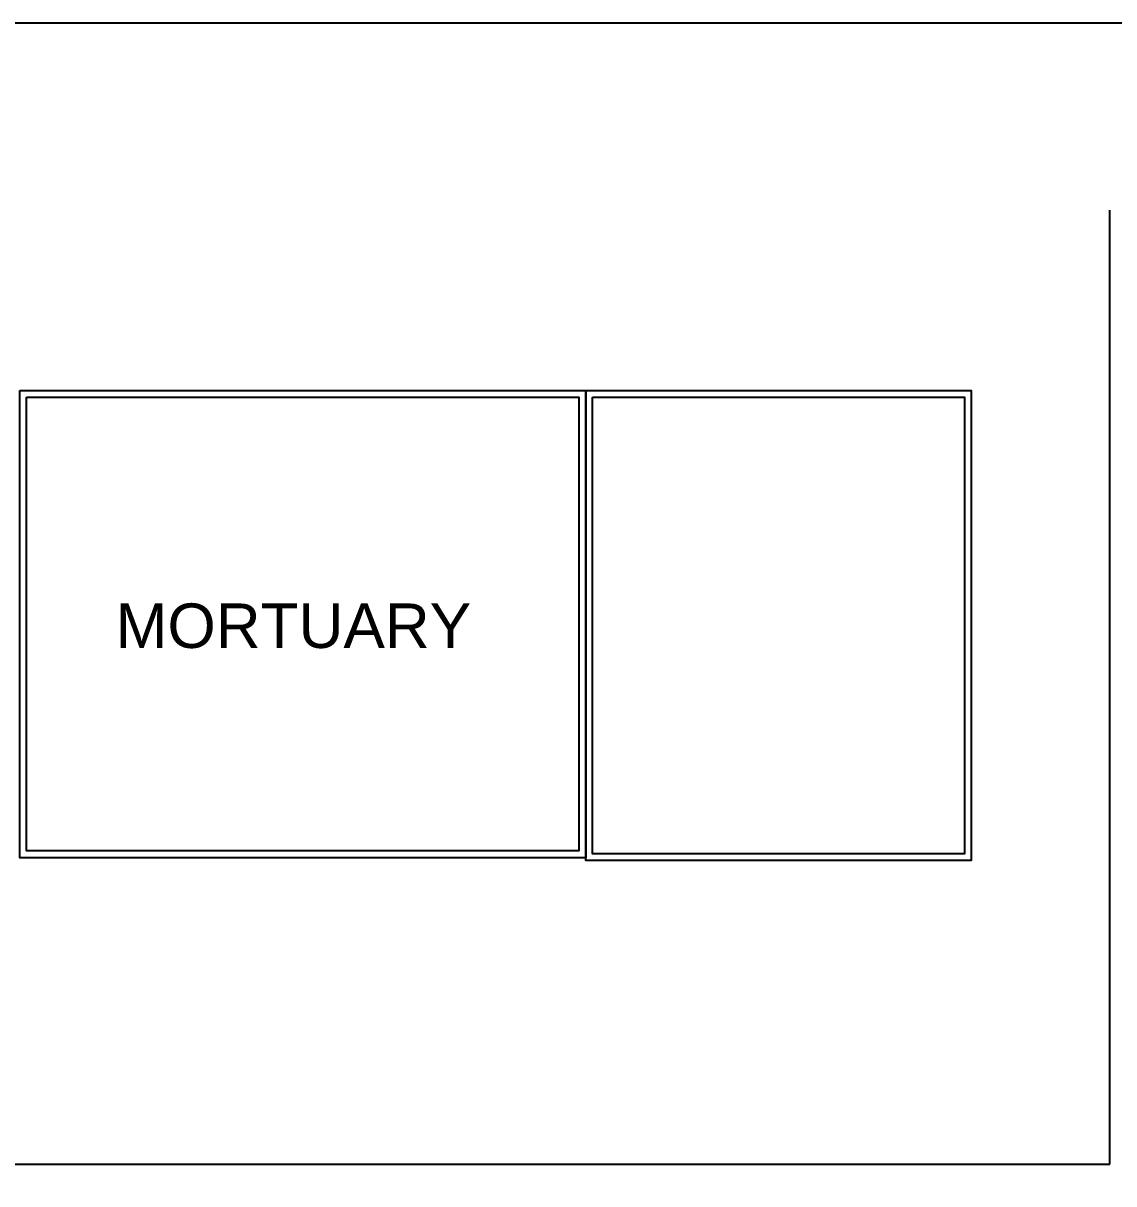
# Model space of a CAD drawing. Header units: metres. Extents: x 11749222 to 11901021, y -3863762 to -3708780.
# Drawn here: x 11812194 to 11848974, y -3747903 to -3708780 of the extents above; entities that cross this region are included whole.
import ezdxf

# ---------------------------------------------------------------- set-up
doc = ezdxf.new("R2010")
doc.units = ezdxf.units.M
doc.header["$MEASUREMENT"] = 0
doc.layers.get('0').update_dxf_attribs({"color": 251, "linetype": 'CONTINUOUS'})
doc.layers.add('I-REVISION 6', color=8, linetype='CONTINUOUS')
doc.layers.add('MEDI O2', color=3, linetype='CONTINUOUS', lineweight=25)
doc.styles.get("Standard").update_dxf_attribs({"font": 'arial.ttf'})

msp = doc.modelspace()

# ---------------------------------------------------------------- linework, layer by layer
at = {"layer": 'I-REVISION 6', "color": 7}
msp.add_lwpolyline([(11771693.7, -3708780.2), (11771693.7, -3863728.8), (11881253.4, -3863728.8), (11881253.4, -3708780.2)], close=True, dxfattribs=at)
at = {"layer": 'MEDI O2', "color": 251, "ltscale": 500, "true_color": 0x636466}
for points in [[(11848844.2, -3747239.8), (11848844.2, -3715083.9)], [(11767195.1, -3747239.8), (11848844.2, -3747239.8)]]:
    msp.add_lwpolyline(points, dxfattribs=at)
for points in [[(11812079.2, -3721156), (11831166.8, -3721156), (11831166.8, -3736913.6), (11812079.2, -3736913.6)], [(11831166.8, -3721156), (11844168.5, -3721156), (11844168.5, -3737005.7), (11831166.8, -3737005.7)], [(11812309.2, -3721386), (11830936.8, -3721386), (11830936.8, -3736683.6), (11812309.2, -3736683.6)], [(11831396.8, -3721386), (11843938.5, -3721386), (11843938.5, -3736775.7), (11831396.8, -3736775.7)]]:
    msp.add_lwpolyline(points, close=True, dxfattribs=at)

# ---------------------------------------------------------------- texts
at = {"lineweight": 0, "ltscale": 500, "insert": (11821307.6, -3728340.5), "char_height": 1500, "width": 11082.501, "attachment_point": 2}
msp.add_mtext('MORTUARY', dxfattribs=at)

doc.saveas('drawing.dxf')
